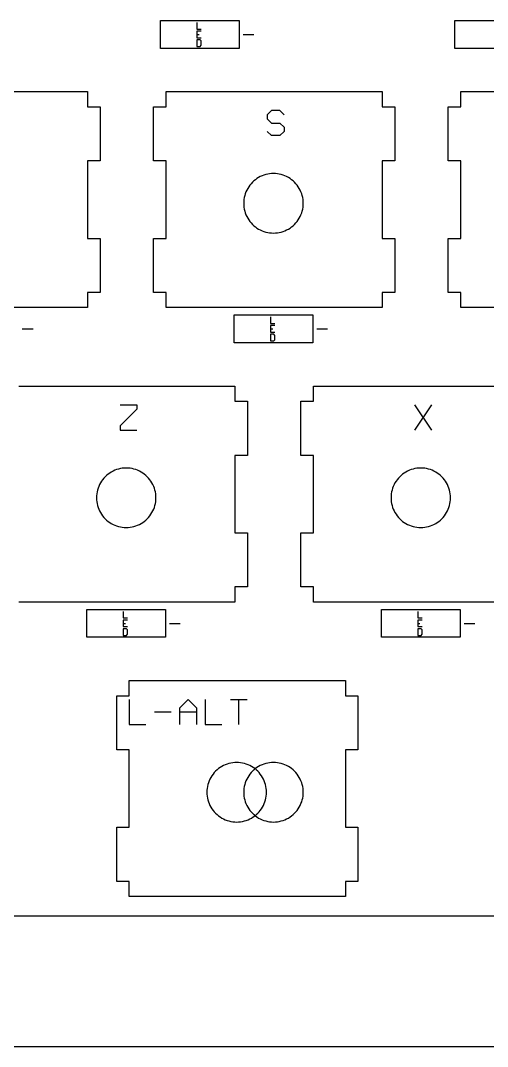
# Model space of a CAD drawing. Extents: x -174 to 183, y -92 to 46.
# Drawn here: x -124 to -93.8, y -91.5 to -25.2 of the extents above; entities that cross this region are included whole.
import ezdxf

# ---------------------------------------------------------------- set-up
doc = ezdxf.new("R2010")
doc.units = 0
doc.layers.get('0').update_dxf_attribs({"linetype": 'CONTINUOUS'})

msp = doc.modelspace()

# ---------------------------------------------------------------- linework, layer by layer
for p, q in [((-114.938, -26.956), (-114.938, -25.156)), ((-114.938, -25.156), (-109.838, -25.156)), ((-109.838, -25.156), (-109.838, -26.956)), ((-95.888, -26.956), (-95.888, -25.156)), ((-95.888, -25.156), (-90.788, -25.156)), ((-112.583, -25.281), (-112.583, -25.706)), ((-112.583, -25.706), (-112.299, -25.706)), ((-112.299, -25.844), (-112.583, -25.844)), ((-112.583, -25.844), (-112.583, -26.056)), ((-112.583, -26.056), (-112.441, -26.056)), ((-112.583, -26.056), (-112.583, -26.269)), ((-112.583, -26.269), (-112.299, -26.269)), ((-112.583, -26.406), (-112.583, -26.831)), ((-112.37, -26.406), (-112.583, -26.406)), ((-112.299, -26.477), (-112.37, -26.406)), ((-112.299, -26.76), (-112.299, -26.477)), ((-109.588, -26.056), (-108.888, -26.056)), ((-109.838, -26.956), (-114.938, -26.956)), ((-112.583, -26.831), (-112.37, -26.831)), ((-112.37, -26.831), (-112.299, -26.76)), ((-90.788, -26.956), (-95.888, -26.956)), ((-133.619, -29.759), (-119.649, -29.759)), ((-119.649, -29.759), (-119.649, -30.74)), ((-114.569, -29.759), (-100.599, -29.759)), ((-114.569, -30.74), (-114.569, -29.759)), ((-100.599, -29.759), (-100.599, -30.74)), ((-95.519, -29.759), (-81.549, -29.759)), ((-95.519, -30.74), (-95.519, -29.759)), ((-119.649, -30.74), (-118.837, -30.74)), ((-118.837, -30.74), (-118.837, -34.24)), ((-115.382, -30.74), (-114.569, -30.74)), ((-115.382, -34.24), (-115.382, -30.74)), ((-107.755, -30.976), (-108.027, -31.247)), ((-107.213, -30.976), (-107.755, -30.976)), ((-106.942, -31.247), (-107.213, -30.976)), ((-100.599, -30.74), (-99.787, -30.74)), ((-99.787, -30.74), (-99.787, -34.24)), ((-96.332, -30.74), (-95.519, -30.74)), ((-96.332, -34.24), (-96.332, -30.74)), ((-108.027, -31.247), (-108.027, -31.518)), ((-108.027, -31.518), (-107.755, -31.789)), ((-107.755, -31.789), (-107.213, -31.789)), ((-107.213, -31.789), (-106.942, -32.06)), ((-107.755, -32.603), (-108.027, -32.331)), ((-106.942, -32.331), (-107.213, -32.603)), ((-106.942, -32.06), (-106.942, -32.331)), ((-107.213, -32.603), (-107.755, -32.603)), ((-118.837, -34.24), (-119.649, -34.24)), ((-119.649, -34.24), (-119.649, -39.249)), ((-114.569, -34.24), (-115.382, -34.24)), ((-114.569, -39.249), (-114.569, -34.24)), ((-100.599, -34.24), (-100.599, -39.249)), ((-99.787, -34.24), (-100.599, -34.24)), ((-95.519, -34.24), (-96.332, -34.24)), ((-95.519, -39.249), (-95.519, -34.24)), ((-108.244, -35.159), (-108.362, -35.203)), ((-108.124, -35.122), (-108.244, -35.159)), ((-108.001, -35.093), (-108.124, -35.122)), ((-107.877, -35.073), (-108.001, -35.093)), ((-107.752, -35.061), (-107.877, -35.073)), ((-107.626, -35.056), (-107.752, -35.061)), ((-107.5, -35.061), (-107.626, -35.056)), ((-107.374, -35.073), (-107.5, -35.061)), ((-107.25, -35.093), (-107.374, -35.073)), ((-107.127, -35.122), (-107.25, -35.093)), ((-107.007, -35.159), (-107.127, -35.122)), ((-106.889, -35.203), (-107.007, -35.159)), ((-109.153, -35.81), (-109.226, -35.912)), ((-109.073, -35.712), (-109.153, -35.81)), ((-108.987, -35.62), (-109.073, -35.712)), ((-108.895, -35.534), (-108.987, -35.62)), ((-108.798, -35.454), (-108.895, -35.534)), ((-108.695, -35.381), (-108.798, -35.454)), ((-108.588, -35.314), (-108.695, -35.381)), ((-108.477, -35.255), (-108.588, -35.314)), ((-108.362, -35.203), (-108.477, -35.255)), ((-106.774, -35.255), (-106.889, -35.203)), ((-106.663, -35.314), (-106.774, -35.255)), ((-106.556, -35.381), (-106.663, -35.314)), ((-106.454, -35.454), (-106.556, -35.381)), ((-106.356, -35.534), (-106.454, -35.454)), ((-106.264, -35.62), (-106.356, -35.534)), ((-106.178, -35.712), (-106.264, -35.62)), ((-106.098, -35.81), (-106.178, -35.712)), ((-106.025, -35.912), (-106.098, -35.81)), ((-109.485, -36.483), (-109.514, -36.606)), ((-109.448, -36.363), (-109.485, -36.483)), ((-109.404, -36.245), (-109.448, -36.363)), ((-109.352, -36.13), (-109.404, -36.245)), ((-109.293, -36.019), (-109.352, -36.13)), ((-109.226, -35.912), (-109.293, -36.019)), ((-105.959, -36.019), (-106.025, -35.912)), ((-105.899, -36.13), (-105.959, -36.019)), ((-105.847, -36.245), (-105.899, -36.13)), ((-105.803, -36.363), (-105.847, -36.245)), ((-105.766, -36.483), (-105.803, -36.363)), ((-105.738, -36.606), (-105.766, -36.483)), ((-109.547, -36.855), (-109.551, -36.981)), ((-109.551, -36.981), (-109.547, -37.107)), ((-109.534, -36.73), (-109.547, -36.855)), ((-109.547, -37.107), (-109.534, -37.233)), ((-109.514, -36.606), (-109.534, -36.73)), ((-105.717, -36.73), (-105.738, -36.606)), ((-105.705, -36.855), (-105.717, -36.73)), ((-105.717, -37.233), (-105.705, -37.107)), ((-105.701, -36.981), (-105.705, -36.855)), ((-105.705, -37.107), (-105.701, -36.981)), ((-109.534, -37.233), (-109.514, -37.357)), ((-109.514, -37.357), (-109.485, -37.48)), ((-109.485, -37.48), (-109.448, -37.6)), ((-109.448, -37.6), (-109.404, -37.718)), ((-109.404, -37.718), (-109.352, -37.833)), ((-105.899, -37.833), (-105.847, -37.718)), ((-105.847, -37.718), (-105.803, -37.6)), ((-105.803, -37.6), (-105.766, -37.48)), ((-105.766, -37.48), (-105.738, -37.357)), ((-105.738, -37.357), (-105.717, -37.233)), ((-109.352, -37.833), (-109.293, -37.944)), ((-109.293, -37.944), (-109.226, -38.051)), ((-109.226, -38.051), (-109.153, -38.153)), ((-109.153, -38.153), (-109.073, -38.251)), ((-109.073, -38.251), (-108.987, -38.343)), ((-108.987, -38.343), (-108.895, -38.429)), ((-108.895, -38.429), (-108.798, -38.509)), ((-106.454, -38.509), (-106.356, -38.429)), ((-106.356, -38.429), (-106.264, -38.343)), ((-106.264, -38.343), (-106.178, -38.251)), ((-106.178, -38.251), (-106.098, -38.153)), ((-106.098, -38.153), (-106.025, -38.051)), ((-106.025, -38.051), (-105.959, -37.944)), ((-105.959, -37.944), (-105.899, -37.833)), ((-108.798, -38.509), (-108.695, -38.582)), ((-108.695, -38.582), (-108.588, -38.648)), ((-108.588, -38.648), (-108.477, -38.708)), ((-108.477, -38.708), (-108.362, -38.76)), ((-108.362, -38.76), (-108.244, -38.804)), ((-108.244, -38.804), (-108.124, -38.841)), ((-108.124, -38.841), (-108.001, -38.869)), ((-108.001, -38.869), (-107.877, -38.89)), ((-107.877, -38.89), (-107.752, -38.902)), ((-107.752, -38.902), (-107.626, -38.906)), ((-107.626, -38.906), (-107.5, -38.902)), ((-107.5, -38.902), (-107.374, -38.89)), ((-107.374, -38.89), (-107.25, -38.869)), ((-107.25, -38.869), (-107.127, -38.841)), ((-107.127, -38.841), (-107.007, -38.804)), ((-107.007, -38.804), (-106.889, -38.76)), ((-106.889, -38.76), (-106.774, -38.708)), ((-106.774, -38.708), (-106.663, -38.648)), ((-106.663, -38.648), (-106.556, -38.582)), ((-106.556, -38.582), (-106.454, -38.509)), ((-119.649, -39.249), (-118.837, -39.249)), ((-118.837, -39.249), (-118.837, -42.749)), ((-115.382, -42.749), (-115.382, -39.249)), ((-115.382, -39.249), (-114.569, -39.249)), ((-100.599, -39.249), (-99.787, -39.249)), ((-99.787, -39.249), (-99.787, -42.749)), ((-96.332, -42.749), (-96.332, -39.249)), ((-96.332, -39.249), (-95.519, -39.249)), ((-118.837, -42.749), (-119.649, -42.749)), ((-119.649, -42.749), (-119.649, -43.729)), ((-114.569, -42.749), (-115.382, -42.749)), ((-114.569, -43.729), (-114.569, -42.749)), ((-99.787, -42.749), (-100.599, -42.749)), ((-100.599, -42.749), (-100.599, -43.729)), ((-95.519, -42.749), (-96.332, -42.749)), ((-95.519, -43.729), (-95.519, -42.749)), ((-119.649, -43.729), (-133.619, -43.729)), ((-100.599, -43.729), (-114.569, -43.729)), ((-81.549, -43.729), (-95.519, -43.729)), ((-110.176, -46.006), (-110.176, -44.206)), ((-110.176, -44.206), (-105.076, -44.206)), ((-107.82, -44.331), (-107.82, -44.756)), ((-105.076, -44.206), (-105.076, -46.006)), ((-123.876, -45.106), (-123.176, -45.106)), ((-107.82, -44.756), (-107.537, -44.756)), ((-107.537, -44.894), (-107.82, -44.894)), ((-107.82, -44.894), (-107.82, -45.106)), ((-107.82, -45.106), (-107.678, -45.106)), ((-107.82, -45.106), (-107.82, -45.319)), ((-104.826, -45.106), (-104.126, -45.106)), ((-107.82, -45.319), (-107.537, -45.319)), ((-107.82, -45.456), (-107.82, -45.881)), ((-107.608, -45.456), (-107.82, -45.456)), ((-107.537, -45.527), (-107.608, -45.456)), ((-107.537, -45.81), (-107.537, -45.527)), ((-105.076, -46.006), (-110.176, -46.006)), ((-107.82, -45.881), (-107.608, -45.881)), ((-107.608, -45.881), (-107.537, -45.81)), ((-124.094, -48.809), (-110.124, -48.809)), ((-110.124, -48.809), (-110.124, -49.79)), ((-105.044, -48.809), (-91.074, -48.809)), ((-105.044, -49.79), (-105.044, -48.809)), ((-117.552, -50.026), (-116.467, -50.026)), ((-116.467, -50.297), (-117.552, -51.381)), ((-116.467, -50.026), (-116.467, -50.297)), ((-110.124, -49.79), (-109.312, -49.79)), ((-109.312, -49.79), (-109.312, -53.29)), ((-105.857, -53.29), (-105.857, -49.79)), ((-105.857, -49.79), (-105.044, -49.79)), ((-98.502, -50.026), (-97.417, -51.653)), ((-97.417, -50.026), (-98.502, -51.653)), ((-117.552, -51.381), (-117.552, -51.653)), ((-117.552, -51.653), (-116.467, -51.653)), ((-110.124, -53.29), (-110.124, -58.299)), ((-109.312, -53.29), (-110.124, -53.29)), ((-105.044, -53.29), (-105.857, -53.29)), ((-105.044, -58.299), (-105.044, -53.29)), ((-118.113, -54.364), (-118.22, -54.431)), ((-118.002, -54.305), (-118.113, -54.364)), ((-117.887, -54.253), (-118.002, -54.305)), ((-117.769, -54.209), (-117.887, -54.253)), ((-117.649, -54.172), (-117.769, -54.209)), ((-117.526, -54.143), (-117.649, -54.172)), ((-117.402, -54.123), (-117.526, -54.143)), ((-117.277, -54.111), (-117.402, -54.123)), ((-117.151, -54.106), (-117.277, -54.111)), ((-117.025, -54.111), (-117.151, -54.106)), ((-116.899, -54.123), (-117.025, -54.111)), ((-116.775, -54.143), (-116.899, -54.123)), ((-116.652, -54.172), (-116.775, -54.143)), ((-116.532, -54.209), (-116.652, -54.172)), ((-116.414, -54.253), (-116.532, -54.209)), ((-116.299, -54.305), (-116.414, -54.253)), ((-116.188, -54.364), (-116.299, -54.305)), ((-116.081, -54.431), (-116.188, -54.364)), ((-99.063, -54.364), (-99.17, -54.431)), ((-98.952, -54.305), (-99.063, -54.364)), ((-98.837, -54.253), (-98.952, -54.305)), ((-98.719, -54.209), (-98.837, -54.253)), ((-98.599, -54.172), (-98.719, -54.209)), ((-98.476, -54.143), (-98.599, -54.172)), ((-98.352, -54.123), (-98.476, -54.143)), ((-98.227, -54.111), (-98.352, -54.123)), ((-98.101, -54.106), (-98.227, -54.111)), ((-97.975, -54.111), (-98.101, -54.106)), ((-97.849, -54.123), (-97.975, -54.111)), ((-97.725, -54.143), (-97.849, -54.123)), ((-97.602, -54.172), (-97.725, -54.143)), ((-97.482, -54.209), (-97.602, -54.172)), ((-97.364, -54.253), (-97.482, -54.209)), ((-97.249, -54.305), (-97.364, -54.253)), ((-97.138, -54.364), (-97.249, -54.305)), ((-97.031, -54.431), (-97.138, -54.364)), ((-118.818, -55.069), (-118.877, -55.18)), ((-118.751, -54.962), (-118.818, -55.069)), ((-118.678, -54.86), (-118.751, -54.962)), ((-118.598, -54.762), (-118.678, -54.86)), ((-118.512, -54.67), (-118.598, -54.762)), ((-118.42, -54.584), (-118.512, -54.67)), ((-118.323, -54.504), (-118.42, -54.584)), ((-118.22, -54.431), (-118.323, -54.504)), ((-115.979, -54.504), (-116.081, -54.431)), ((-115.881, -54.584), (-115.979, -54.504)), ((-115.789, -54.67), (-115.881, -54.584)), ((-115.703, -54.762), (-115.789, -54.67)), ((-115.623, -54.86), (-115.703, -54.762)), ((-115.55, -54.962), (-115.623, -54.86)), ((-115.484, -55.069), (-115.55, -54.962)), ((-115.424, -55.18), (-115.484, -55.069)), ((-99.768, -55.069), (-99.827, -55.18)), ((-99.701, -54.962), (-99.768, -55.069)), ((-99.628, -54.86), (-99.701, -54.962)), ((-99.548, -54.762), (-99.628, -54.86)), ((-99.462, -54.67), (-99.548, -54.762)), ((-99.37, -54.584), (-99.462, -54.67)), ((-99.273, -54.504), (-99.37, -54.584)), ((-99.17, -54.431), (-99.273, -54.504)), ((-96.929, -54.504), (-97.031, -54.431)), ((-96.831, -54.584), (-96.929, -54.504)), ((-96.739, -54.67), (-96.831, -54.584)), ((-96.653, -54.762), (-96.739, -54.67)), ((-96.573, -54.86), (-96.653, -54.762)), ((-96.5, -54.962), (-96.573, -54.86)), ((-96.434, -55.069), (-96.5, -54.962)), ((-96.374, -55.18), (-96.434, -55.069)), ((-119.039, -55.656), (-119.059, -55.78)), ((-119.01, -55.533), (-119.039, -55.656)), ((-118.973, -55.413), (-119.01, -55.533)), ((-118.929, -55.295), (-118.973, -55.413)), ((-118.877, -55.18), (-118.929, -55.295)), ((-115.372, -55.295), (-115.424, -55.18)), ((-115.328, -55.413), (-115.372, -55.295)), ((-115.291, -55.533), (-115.328, -55.413)), ((-115.263, -55.656), (-115.291, -55.533)), ((-115.242, -55.78), (-115.263, -55.656)), ((-99.989, -55.656), (-100.009, -55.78)), ((-99.96, -55.533), (-99.989, -55.656)), ((-99.923, -55.413), (-99.96, -55.533)), ((-99.879, -55.295), (-99.923, -55.413)), ((-99.827, -55.18), (-99.879, -55.295)), ((-96.322, -55.295), (-96.374, -55.18)), ((-96.278, -55.413), (-96.322, -55.295)), ((-96.241, -55.533), (-96.278, -55.413)), ((-96.213, -55.656), (-96.241, -55.533)), ((-96.192, -55.78), (-96.213, -55.656)), ((-119.072, -55.905), (-119.076, -56.031)), ((-119.076, -56.031), (-119.072, -56.157)), ((-119.059, -55.78), (-119.072, -55.905)), ((-119.072, -56.157), (-119.059, -56.283)), ((-119.059, -56.283), (-119.039, -56.407)), ((-119.039, -56.407), (-119.01, -56.53)), ((-115.291, -56.53), (-115.263, -56.407)), ((-115.263, -56.407), (-115.242, -56.283)), ((-115.23, -55.905), (-115.242, -55.78)), ((-115.242, -56.283), (-115.23, -56.157)), ((-115.226, -56.031), (-115.23, -55.905)), ((-115.23, -56.157), (-115.226, -56.031)), ((-100.022, -55.905), (-100.026, -56.031)), ((-100.026, -56.031), (-100.022, -56.157)), ((-100.009, -55.78), (-100.022, -55.905)), ((-100.022, -56.157), (-100.009, -56.283)), ((-100.009, -56.283), (-99.989, -56.407)), ((-99.989, -56.407), (-99.96, -56.53)), ((-96.241, -56.53), (-96.213, -56.407)), ((-96.213, -56.407), (-96.192, -56.283)), ((-96.18, -55.905), (-96.192, -55.78)), ((-96.192, -56.283), (-96.18, -56.157)), ((-96.176, -56.031), (-96.18, -55.905)), ((-96.18, -56.157), (-96.176, -56.031)), ((-119.01, -56.53), (-118.973, -56.65)), ((-118.973, -56.65), (-118.929, -56.768)), ((-118.929, -56.768), (-118.877, -56.883)), ((-118.877, -56.883), (-118.818, -56.994)), ((-118.818, -56.994), (-118.751, -57.101)), ((-115.55, -57.101), (-115.484, -56.994)), ((-115.484, -56.994), (-115.424, -56.883)), ((-115.424, -56.883), (-115.372, -56.768)), ((-115.372, -56.768), (-115.328, -56.65)), ((-115.328, -56.65), (-115.291, -56.53)), ((-99.96, -56.53), (-99.923, -56.65)), ((-99.923, -56.65), (-99.879, -56.768)), ((-99.879, -56.768), (-99.827, -56.883)), ((-99.827, -56.883), (-99.768, -56.994)), ((-99.768, -56.994), (-99.701, -57.101)), ((-96.5, -57.101), (-96.434, -56.994)), ((-96.434, -56.994), (-96.374, -56.883)), ((-96.374, -56.883), (-96.322, -56.768)), ((-96.322, -56.768), (-96.278, -56.65)), ((-96.278, -56.65), (-96.241, -56.53)), ((-118.751, -57.101), (-118.678, -57.203)), ((-118.678, -57.203), (-118.598, -57.301)), ((-118.598, -57.301), (-118.512, -57.393)), ((-118.512, -57.393), (-118.42, -57.479)), ((-118.42, -57.479), (-118.323, -57.559)), ((-118.323, -57.559), (-118.22, -57.632)), ((-118.22, -57.632), (-118.113, -57.698)), ((-118.113, -57.698), (-118.002, -57.758)), ((-116.299, -57.758), (-116.188, -57.698)), ((-116.188, -57.698), (-116.081, -57.632)), ((-116.081, -57.632), (-115.979, -57.559)), ((-115.979, -57.559), (-115.881, -57.479)), ((-115.881, -57.479), (-115.789, -57.393)), ((-115.789, -57.393), (-115.703, -57.301)), ((-115.703, -57.301), (-115.623, -57.203)), ((-115.623, -57.203), (-115.55, -57.101)), ((-99.701, -57.101), (-99.628, -57.203)), ((-99.628, -57.203), (-99.548, -57.301)), ((-99.548, -57.301), (-99.462, -57.393)), ((-99.462, -57.393), (-99.37, -57.479)), ((-99.37, -57.479), (-99.273, -57.559)), ((-99.273, -57.559), (-99.17, -57.632)), ((-99.17, -57.632), (-99.063, -57.698)), ((-99.063, -57.698), (-98.952, -57.758)), ((-97.249, -57.758), (-97.138, -57.698)), ((-97.138, -57.698), (-97.031, -57.632)), ((-97.031, -57.632), (-96.929, -57.559)), ((-96.929, -57.559), (-96.831, -57.479)), ((-96.831, -57.479), (-96.739, -57.393)), ((-96.739, -57.393), (-96.653, -57.301)), ((-96.653, -57.301), (-96.573, -57.203)), ((-96.573, -57.203), (-96.5, -57.101)), ((-118.002, -57.758), (-117.887, -57.81)), ((-117.887, -57.81), (-117.769, -57.854)), ((-117.769, -57.854), (-117.649, -57.891)), ((-117.649, -57.891), (-117.526, -57.919)), ((-117.526, -57.919), (-117.402, -57.94)), ((-117.402, -57.94), (-117.277, -57.952)), ((-117.277, -57.952), (-117.151, -57.956)), ((-117.151, -57.956), (-117.025, -57.952)), ((-117.025, -57.952), (-116.899, -57.94)), ((-116.899, -57.94), (-116.775, -57.919)), ((-116.775, -57.919), (-116.652, -57.891)), ((-116.652, -57.891), (-116.532, -57.854)), ((-116.532, -57.854), (-116.414, -57.81)), ((-116.414, -57.81), (-116.299, -57.758)), ((-110.124, -58.299), (-109.312, -58.299)), ((-109.312, -58.299), (-109.312, -61.799)), ((-105.857, -58.299), (-105.044, -58.299)), ((-105.857, -61.799), (-105.857, -58.299)), ((-98.952, -57.758), (-98.837, -57.81)), ((-98.837, -57.81), (-98.719, -57.854)), ((-98.719, -57.854), (-98.599, -57.891)), ((-98.599, -57.891), (-98.476, -57.919)), ((-98.476, -57.919), (-98.352, -57.94)), ((-98.352, -57.94), (-98.227, -57.952)), ((-98.227, -57.952), (-98.101, -57.956)), ((-98.101, -57.956), (-97.975, -57.952)), ((-97.975, -57.952), (-97.849, -57.94)), ((-97.849, -57.94), (-97.725, -57.919)), ((-97.725, -57.919), (-97.602, -57.891)), ((-97.602, -57.891), (-97.482, -57.854)), ((-97.482, -57.854), (-97.364, -57.81)), ((-97.364, -57.81), (-97.249, -57.758)), ((-110.124, -61.799), (-110.124, -62.779)), ((-109.312, -61.799), (-110.124, -61.799)), ((-105.044, -61.799), (-105.857, -61.799)), ((-105.044, -62.779), (-105.044, -61.799)), ((-110.124, -62.779), (-124.094, -62.779)), ((-91.074, -62.779), (-105.044, -62.779)), ((-119.701, -65.056), (-119.701, -63.256)), ((-119.701, -63.256), (-114.601, -63.256)), ((-117.345, -63.381), (-117.345, -63.806)), ((-114.601, -63.256), (-114.601, -65.056)), ((-100.651, -65.056), (-100.651, -63.256)), ((-100.651, -63.256), (-95.551, -63.256)), ((-98.295, -63.381), (-98.295, -63.806)), ((-95.551, -63.256), (-95.551, -65.056)), ((-117.345, -63.806), (-117.062, -63.806)), ((-117.062, -63.944), (-117.345, -63.944)), ((-117.345, -63.944), (-117.345, -64.156)), ((-117.345, -64.156), (-117.203, -64.156)), ((-117.345, -64.156), (-117.345, -64.369)), ((-117.345, -64.369), (-117.062, -64.369)), ((-114.351, -64.156), (-113.651, -64.156)), ((-98.295, -63.806), (-98.012, -63.806)), ((-98.012, -63.944), (-98.295, -63.944)), ((-98.295, -63.944), (-98.295, -64.156)), ((-98.295, -64.156), (-98.153, -64.156)), ((-98.295, -64.156), (-98.295, -64.369)), ((-98.295, -64.369), (-98.012, -64.369)), ((-95.301, -64.156), (-94.601, -64.156)), ((-117.345, -64.506), (-117.345, -64.931)), ((-117.133, -64.506), (-117.345, -64.506)), ((-117.345, -64.931), (-117.133, -64.931)), ((-117.062, -64.577), (-117.133, -64.506)), ((-117.133, -64.931), (-117.062, -64.86)), ((-117.062, -64.86), (-117.062, -64.577)), ((-98.295, -64.506), (-98.295, -64.931)), ((-98.083, -64.506), (-98.295, -64.506)), ((-98.295, -64.931), (-98.083, -64.931)), ((-98.012, -64.577), (-98.083, -64.506)), ((-98.083, -64.931), (-98.012, -64.86)), ((-98.012, -64.86), (-98.012, -64.577)), ((-114.601, -65.056), (-119.701, -65.056)), ((-95.551, -65.056), (-100.651, -65.056)), ((-116.949, -67.859), (-102.979, -67.859)), ((-116.949, -68.84), (-116.949, -67.859)), ((-102.979, -67.859), (-102.979, -68.84)), ((-117.762, -68.84), (-116.949, -68.84)), ((-117.762, -72.34), (-117.762, -68.84)), ((-102.979, -68.84), (-102.166, -68.84)), ((-102.166, -68.84), (-102.166, -72.34)), ((-116.956, -69.076), (-116.956, -70.703)), ((-113.682, -69.618), (-113.14, -69.076)), ((-113.682, -69.889), (-113.682, -69.618)), ((-113.14, -69.076), (-112.598, -69.618)), ((-112.598, -69.618), (-112.598, -69.889)), ((-112.045, -69.076), (-112.045, -70.703)), ((-110.408, -69.076), (-109.866, -69.076)), ((-109.866, -70.703), (-109.866, -69.076)), ((-109.866, -69.076), (-109.323, -69.076)), ((-115.319, -69.889), (-114.235, -69.889)), ((-113.682, -70.703), (-113.682, -69.889)), ((-113.682, -69.889), (-112.598, -69.889)), ((-112.598, -69.889), (-112.598, -70.703)), ((-116.956, -70.703), (-115.872, -70.703)), ((-112.045, -70.703), (-110.96, -70.703)), ((-116.949, -72.34), (-117.762, -72.34)), ((-116.949, -77.349), (-116.949, -72.34)), ((-102.166, -72.34), (-102.979, -72.34)), ((-102.979, -72.34), (-102.979, -77.349)), ((-111.276, -73.634), (-111.368, -73.72)), ((-111.179, -73.554), (-111.276, -73.634)), ((-111.076, -73.481), (-111.179, -73.554)), ((-110.969, -73.414), (-111.076, -73.481)), ((-110.858, -73.355), (-110.969, -73.414)), ((-110.744, -73.303), (-110.858, -73.355)), ((-110.626, -73.259), (-110.744, -73.303)), ((-110.505, -73.222), (-110.626, -73.259)), ((-110.382, -73.193), (-110.505, -73.222)), ((-110.258, -73.173), (-110.382, -73.193)), ((-110.133, -73.161), (-110.258, -73.173)), ((-110.007, -73.156), (-110.133, -73.161)), ((-109.881, -73.161), (-110.007, -73.156)), ((-109.756, -73.173), (-109.881, -73.161)), ((-109.631, -73.193), (-109.756, -73.173)), ((-109.509, -73.222), (-109.631, -73.193)), ((-109.388, -73.259), (-109.509, -73.222)), ((-109.27, -73.303), (-109.388, -73.259)), ((-109.155, -73.355), (-109.27, -73.303)), ((-109.044, -73.414), (-109.155, -73.355)), ((-108.937, -73.481), (-109.044, -73.414)), ((-108.895, -73.634), (-108.987, -73.72)), ((-108.835, -73.554), (-108.937, -73.481)), ((-108.835, -73.554), (-108.895, -73.634)), ((-108.798, -73.554), (-108.835, -73.554)), ((-108.695, -73.481), (-108.798, -73.554)), ((-108.738, -73.634), (-108.798, -73.554)), ((-108.646, -73.72), (-108.738, -73.634)), ((-108.588, -73.414), (-108.695, -73.481)), ((-108.477, -73.355), (-108.588, -73.414)), ((-108.362, -73.303), (-108.477, -73.355)), ((-108.244, -73.259), (-108.362, -73.303)), ((-108.124, -73.222), (-108.244, -73.259)), ((-108.001, -73.193), (-108.124, -73.222)), ((-107.877, -73.173), (-108.001, -73.193)), ((-107.752, -73.161), (-107.877, -73.173)), ((-107.626, -73.156), (-107.752, -73.161)), ((-107.5, -73.161), (-107.626, -73.156)), ((-107.374, -73.173), (-107.5, -73.161)), ((-107.25, -73.193), (-107.374, -73.173)), ((-107.127, -73.222), (-107.25, -73.193)), ((-107.007, -73.259), (-107.127, -73.222)), ((-106.889, -73.303), (-107.007, -73.259)), ((-106.774, -73.355), (-106.889, -73.303)), ((-106.663, -73.414), (-106.774, -73.355)), ((-106.556, -73.481), (-106.663, -73.414)), ((-106.454, -73.554), (-106.556, -73.481)), ((-106.356, -73.634), (-106.454, -73.554)), ((-106.264, -73.72), (-106.356, -73.634)), ((-111.733, -74.23), (-111.785, -74.345)), ((-111.674, -74.119), (-111.733, -74.23)), ((-111.607, -74.012), (-111.674, -74.119)), ((-111.534, -73.91), (-111.607, -74.012)), ((-111.454, -73.812), (-111.534, -73.91)), ((-111.368, -73.72), (-111.454, -73.812)), ((-109.352, -74.23), (-109.404, -74.345)), ((-109.293, -74.119), (-109.352, -74.23)), ((-109.226, -74.012), (-109.293, -74.119)), ((-109.153, -73.91), (-109.226, -74.012)), ((-109.073, -73.812), (-109.153, -73.91)), ((-108.987, -73.72), (-109.073, -73.812)), ((-108.56, -73.812), (-108.646, -73.72)), ((-108.48, -73.91), (-108.56, -73.812)), ((-108.406, -74.012), (-108.48, -73.91)), ((-108.34, -74.119), (-108.406, -74.012)), ((-108.28, -74.23), (-108.34, -74.119)), ((-108.228, -74.345), (-108.28, -74.23)), ((-106.178, -73.812), (-106.264, -73.72)), ((-106.098, -73.91), (-106.178, -73.812)), ((-106.025, -74.012), (-106.098, -73.91)), ((-105.959, -74.119), (-106.025, -74.012)), ((-105.899, -74.23), (-105.959, -74.119)), ((-105.847, -74.345), (-105.899, -74.23)), ((-111.928, -74.955), (-111.932, -75.081)), ((-111.915, -74.83), (-111.928, -74.955)), ((-111.895, -74.706), (-111.915, -74.83)), ((-111.866, -74.583), (-111.895, -74.706)), ((-111.83, -74.463), (-111.866, -74.583)), ((-111.785, -74.345), (-111.83, -74.463)), ((-109.547, -74.955), (-109.551, -75.081)), ((-109.534, -74.83), (-109.547, -74.955)), ((-109.514, -74.706), (-109.534, -74.83)), ((-109.485, -74.583), (-109.514, -74.706)), ((-109.448, -74.463), (-109.485, -74.583)), ((-109.404, -74.345), (-109.448, -74.463)), ((-108.184, -74.463), (-108.228, -74.345)), ((-108.147, -74.583), (-108.184, -74.463)), ((-108.119, -74.706), (-108.147, -74.583)), ((-108.098, -74.83), (-108.119, -74.706)), ((-108.086, -74.955), (-108.098, -74.83)), ((-108.082, -75.081), (-108.086, -74.955)), ((-105.803, -74.463), (-105.847, -74.345)), ((-105.766, -74.583), (-105.803, -74.463)), ((-105.738, -74.706), (-105.766, -74.583)), ((-105.717, -74.83), (-105.738, -74.706)), ((-105.705, -74.955), (-105.717, -74.83)), ((-105.701, -75.081), (-105.705, -74.955)), ((-111.932, -75.081), (-111.928, -75.207)), ((-111.928, -75.207), (-111.915, -75.333)), ((-111.915, -75.333), (-111.895, -75.457)), ((-111.895, -75.457), (-111.866, -75.58)), ((-111.866, -75.58), (-111.83, -75.7)), ((-109.551, -75.081), (-109.547, -75.207)), ((-109.547, -75.207), (-109.534, -75.333)), ((-109.534, -75.333), (-109.514, -75.457)), ((-109.514, -75.457), (-109.485, -75.58)), ((-109.485, -75.58), (-109.448, -75.7)), ((-108.184, -75.7), (-108.147, -75.58)), ((-108.147, -75.58), (-108.119, -75.457)), ((-108.119, -75.457), (-108.098, -75.333)), ((-108.098, -75.333), (-108.086, -75.207)), ((-108.086, -75.207), (-108.082, -75.081)), ((-105.803, -75.7), (-105.766, -75.58)), ((-105.766, -75.58), (-105.738, -75.457)), ((-105.738, -75.457), (-105.717, -75.333)), ((-105.717, -75.333), (-105.705, -75.207)), ((-105.705, -75.207), (-105.701, -75.081)), ((-111.83, -75.7), (-111.785, -75.818)), ((-111.785, -75.818), (-111.733, -75.933)), ((-111.733, -75.933), (-111.674, -76.044)), ((-111.674, -76.044), (-111.607, -76.151)), ((-111.607, -76.151), (-111.534, -76.253)), ((-111.534, -76.253), (-111.454, -76.351)), ((-109.448, -75.7), (-109.404, -75.818)), ((-109.404, -75.818), (-109.352, -75.933)), ((-109.352, -75.933), (-109.293, -76.044)), ((-109.293, -76.044), (-109.226, -76.151)), ((-109.226, -76.151), (-109.153, -76.253)), ((-109.153, -76.253), (-109.073, -76.351)), ((-108.56, -76.351), (-108.48, -76.253)), ((-108.48, -76.253), (-108.406, -76.151)), ((-108.406, -76.151), (-108.34, -76.044)), ((-108.34, -76.044), (-108.28, -75.933)), ((-108.28, -75.933), (-108.228, -75.818)), ((-108.228, -75.818), (-108.184, -75.7)), ((-106.178, -76.351), (-106.098, -76.253)), ((-106.098, -76.253), (-106.025, -76.151)), ((-106.025, -76.151), (-105.959, -76.044)), ((-105.959, -76.044), (-105.899, -75.933)), ((-105.899, -75.933), (-105.847, -75.818)), ((-105.847, -75.818), (-105.803, -75.7)), ((-111.454, -76.351), (-111.368, -76.443)), ((-111.368, -76.443), (-111.276, -76.529)), ((-111.276, -76.529), (-111.179, -76.609)), ((-111.179, -76.609), (-111.076, -76.682)), ((-111.076, -76.682), (-110.969, -76.748)), ((-110.969, -76.748), (-110.858, -76.808)), ((-110.858, -76.808), (-110.744, -76.86)), ((-110.744, -76.86), (-110.626, -76.904)), ((-110.626, -76.904), (-110.505, -76.941)), ((-110.505, -76.941), (-110.382, -76.969)), ((-110.382, -76.969), (-110.258, -76.99)), ((-110.258, -76.99), (-110.133, -77.002)), ((-109.881, -77.002), (-109.756, -76.99)), ((-109.756, -76.99), (-109.631, -76.969)), ((-109.631, -76.969), (-109.509, -76.941)), ((-109.509, -76.941), (-109.388, -76.904)), ((-109.388, -76.904), (-109.27, -76.86)), ((-109.27, -76.86), (-109.155, -76.808)), ((-109.155, -76.808), (-109.044, -76.748)), ((-109.073, -76.351), (-108.987, -76.443)), ((-109.044, -76.748), (-108.937, -76.682)), ((-108.987, -76.443), (-108.895, -76.529)), ((-108.937, -76.682), (-108.835, -76.609)), ((-108.895, -76.529), (-108.835, -76.609)), ((-108.835, -76.609), (-108.798, -76.609)), ((-108.798, -76.609), (-108.738, -76.529)), ((-108.798, -76.609), (-108.695, -76.682)), ((-108.738, -76.529), (-108.646, -76.443)), ((-108.695, -76.682), (-108.588, -76.748)), ((-108.646, -76.443), (-108.56, -76.351)), ((-108.588, -76.748), (-108.477, -76.808)), ((-108.477, -76.808), (-108.362, -76.86)), ((-108.362, -76.86), (-108.244, -76.904)), ((-108.244, -76.904), (-108.124, -76.941)), ((-108.124, -76.941), (-108.001, -76.969)), ((-108.001, -76.969), (-107.877, -76.99)), ((-107.877, -76.99), (-107.752, -77.002)), ((-107.5, -77.002), (-107.374, -76.99)), ((-107.374, -76.99), (-107.25, -76.969)), ((-107.25, -76.969), (-107.127, -76.941)), ((-107.127, -76.941), (-107.007, -76.904)), ((-107.007, -76.904), (-106.889, -76.86)), ((-106.889, -76.86), (-106.774, -76.808)), ((-106.774, -76.808), (-106.663, -76.748)), ((-106.663, -76.748), (-106.556, -76.682)), ((-106.556, -76.682), (-106.454, -76.609)), ((-106.454, -76.609), (-106.356, -76.529)), ((-106.356, -76.529), (-106.264, -76.443)), ((-106.264, -76.443), (-106.178, -76.351)), ((-117.762, -77.349), (-116.949, -77.349)), ((-117.762, -80.849), (-117.762, -77.349)), ((-110.133, -77.002), (-110.007, -77.006)), ((-110.007, -77.006), (-109.881, -77.002)), ((-107.752, -77.002), (-107.626, -77.006)), ((-107.626, -77.006), (-107.5, -77.002)), ((-102.979, -77.349), (-102.166, -77.349)), ((-102.166, -77.349), (-102.166, -80.849)), ((-116.949, -80.849), (-117.762, -80.849)), ((-116.949, -81.829), (-116.949, -80.849)), ((-102.166, -80.849), (-102.979, -80.849)), ((-102.979, -80.849), (-102.979, -81.829)), ((-102.979, -81.829), (-116.949, -81.829)), ((-166.013, -83.081), (-90.313, -83.081)), ((-166.957, -91.528), (175.943, -91.528))]:
    msp.add_line(p, q)

doc.saveas('drawing.dxf')
